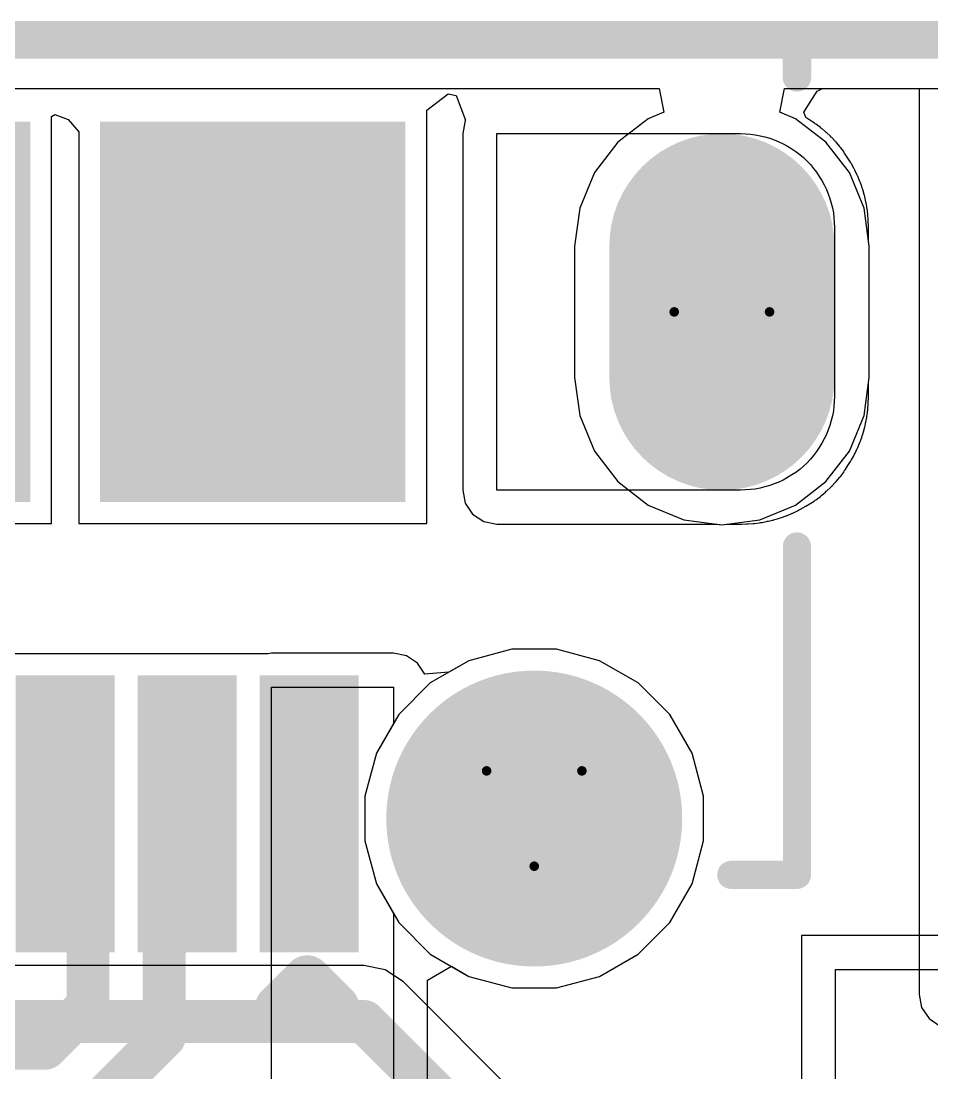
# Model space of a CAD drawing. Header units: inches. Extents: x -3 to 488, y -11 to 93.
# Drawn here: x 66.03 to 70.89, y 35.06 to 40.67 of the extents above; entities that cross this region are included whole.
import ezdxf

# ---------------------------------------------------------------- set-up
doc = ezdxf.new("R2010")
doc.units = ezdxf.units.IN
for name, color, linetype in [('Board Cutout', 216, 'Continuous'), ('Bottom Layer', 5, 'Continuous'), ('Bottom Solder', 6, 'Continuous'), ('Drill Drawing', 1, 'Continuous'), ('Layer 1', 16, 'Continuous'), ('Layer 2', 76, 'Continuous'), ('Mechanical 13', 56, 'Continuous'), ('Multi-Layer', 9, 'Continuous'), ('Pad Holes', 156, 'Continuous'), ('Top Layer', 1, 'Continuous'), ('Top Overlay', 2, 'Continuous'), ('Top Paste', 8, 'Continuous'), ('Top Solder', 216, 'Continuous')]:
    doc.layers.add(name, color=color, linetype=linetype)

msp = doc.modelspace()

# ---------------------------------------------------------------- hatches: boundary and pattern name
at = {"layer": 'Bottom Layer'}
h = msp.add_hatch(color=5, dxfattribs=at)
edge = h.paths.add_edge_path()
edge.add_arc((69.7694, 39.4698), 0.6, 0, 180)
edge.add_line((69.1694, 39.4698), (69.1694, 38.7698))
edge.add_arc((69.7694, 38.7698), 0.6, 180, 360)
edge.add_line((70.3694, 38.7698), (70.3694, 39.4698))
h = msp.add_hatch(color=5, dxfattribs=at)
edge = h.paths.add_edge_path()
edge.add_arc((68.7694, 36.4198), 0.725, 0, 360)
at = {"layer": 'Bottom Solder'}
h = msp.add_hatch(color=6, dxfattribs=at)
edge = h.paths.add_edge_path()
edge.add_arc((68.7694, 36.4198), 0.7885, 0, 360)
at = {"layer": 'Layer 1'}
h = msp.add_hatch(color=16, dxfattribs=at)
edge = h.paths.add_edge_path()
edge.add_arc((69.7694, 39.4698), 0.6, 0, 180)
edge.add_line((69.1694, 39.4698), (69.1694, 38.7698))
edge.add_arc((69.7694, 38.7698), 0.6, 180, 360)
edge.add_line((70.3694, 38.7698), (70.3694, 39.4698))
h = msp.add_hatch(color=16, dxfattribs=at)
edge = h.paths.add_edge_path()
edge.add_arc((68.7694, 36.4198), 0.725, 0, 360)
at = {"layer": 'Layer 2'}
h = msp.add_hatch(color=76, dxfattribs=at)
edge = h.paths.add_edge_path()
edge.add_arc((69.7694, 39.4698), 0.6, 0, 180)
edge.add_line((69.1694, 39.4698), (69.1694, 38.7698))
edge.add_arc((69.7694, 38.7698), 0.6, 180, 360)
edge.add_line((70.3694, 38.7698), (70.3694, 39.4698))
h = msp.add_hatch(color=76, dxfattribs=at)
edge = h.paths.add_edge_path()
edge.add_arc((68.7694, 36.4198), 0.725, 0, 360)
at = {"layer": 'Multi-Layer'}
h = msp.add_hatch(color=9, dxfattribs=at)
edge = h.paths.add_edge_path()
edge.add_arc((69.7694, 39.4698), 0.6, 0, 180)
edge.add_line((69.1694, 39.4698), (69.1694, 38.7698))
edge.add_arc((69.7694, 38.7698), 0.6, 180, 360)
edge.add_line((70.3694, 38.7698), (70.3694, 39.4698))
h = msp.add_hatch(color=9, dxfattribs=at)
edge = h.paths.add_edge_path()
edge.add_arc((68.7694, 36.4198), 0.725, 0, 360)
at = {"layer": 'Pad Holes'}
h = msp.add_hatch(color=7, dxfattribs=at)
edge = h.paths.add_edge_path()
edge.add_arc((69.7694, 39.4698), 0.3, 0, 180)
edge.add_line((69.4694, 39.4698), (69.4694, 38.7698))
edge.add_arc((69.7694, 38.7698), 0.3, 180, 360)
edge.add_line((70.0694, 38.7698), (70.0694, 39.4698))
h = msp.add_hatch(color=7, dxfattribs=at)
edge = h.paths.add_edge_path()
edge.add_arc((68.7694, 36.4198), 0.425, 0, 360)
at = {"layer": 'Top Layer'}
for points in [[(68.0194, 38.1698), (66.5194, 38.1698), (66.5194, 40.0698), (68.0194, 40.0698)], [(66.4694, 35.7698), (66.0694, 35.7698), (66.0694, 37.1198), (66.4694, 37.1198)], [(67.1194, 35.7698), (66.7194, 35.7698), (66.7194, 37.1198), (67.1194, 37.1198)], [(67.7694, 35.7698), (67.3694, 35.7698), (67.3694, 37.1198), (67.7694, 37.1198)]]:
    msp.add_hatch(color=1, dxfattribs=at).paths.add_polyline_path(points)
h = msp.add_hatch(color=1, dxfattribs=at)
edge = h.paths.add_edge_path()
edge.add_arc((69.7694, 39.4698), 0.6, 0, 180)
edge.add_line((69.1694, 39.4698), (69.1694, 38.7698))
edge.add_arc((69.7694, 38.7698), 0.6, 180, 360)
edge.add_line((70.3694, 38.7698), (70.3694, 39.4698))
h = msp.add_hatch(color=1, dxfattribs=at)
edge = h.paths.add_edge_path()
edge.add_arc((68.7694, 36.4198), 0.725, 0, 360)
at = {"layer": 'Top Paste'}
for points in [[(68.0194, 38.1698), (66.5194, 38.1698), (66.5194, 40.0698), (68.0194, 40.0698)], [(66.4694, 35.7698), (66.0694, 35.7698), (66.0694, 37.1198), (66.4694, 37.1198)], [(67.1194, 35.7698), (66.7194, 35.7698), (66.7194, 37.1198), (67.1194, 37.1198)], [(67.7694, 35.7698), (67.3694, 35.7698), (67.3694, 37.1198), (67.7694, 37.1198)]]:
    msp.add_hatch(color=8, dxfattribs=at).paths.add_polyline_path(points)
at = {"layer": 'Top Solder'}
for points in [[(66.0829, 38.1063), (64.4559, 38.1063), (64.4559, 40.1333), (66.0829, 40.1333)], [(68.0829, 38.1063), (66.4559, 38.1063), (66.4559, 40.1333), (68.0829, 40.1333)], [(66.5329, 35.7063), (66.0059, 35.7063), (66.0059, 37.1833), (66.5329, 37.1833)], [(67.1829, 35.7063), (66.6559, 35.7063), (66.6559, 37.1833), (67.1829, 37.1833)], [(67.8329, 35.7063), (67.3059, 35.7063), (67.3059, 37.1833), (67.8329, 37.1833)]]:
    msp.add_hatch(color=216, dxfattribs=at).paths.add_polyline_path(points)
h = msp.add_hatch(color=216, dxfattribs=at)
edge = h.paths.add_edge_path()
edge.add_arc((68.7694, 36.4198), 0.7885, 0, 360)

# ---------------------------------------------------------------- linework, layer by layer
at = {"layer": 'Board Cutout'}
msp.add_lwpolyline([(62.0902, 40.5698, 0.2, 0.2, 0), (79.49, 40.5698, 0.2, 0.2, 0)], format="xyseb", dxfattribs=at)
at = {"layer": 'Bottom Layer'}
for p, q in [((63.1033, 40.3108), (69.4355, 40.3108)), ((69.4355, 40.3108), (69.4607, 40.1838)), ((70.078, 40.1838), (70.1033, 40.3108)), ((70.1033, 40.3108), (70.6933, 40.3108)), ((70.6933, 40.3108), (70.8203, 40.3108)), ((70.8203, 40.3108), (70.8203, 35.4816)), ((69.3771, 40.1492), (69.2146, 40.0245)), ((69.4607, 40.1838), (69.3771, 40.1492)), ((70.1616, 40.1492), (70.078, 40.1838)), ((70.3241, 40.0245), (70.1616, 40.1492)), ((69.2146, 40.0245), (69.09, 39.8621)), ((70.4488, 39.8621), (70.3241, 40.0245)), ((69.09, 39.8621), (69.0116, 39.6728)), ((70.5271, 39.6728), (70.4488, 39.8621)), ((69.0116, 39.6728), (68.9848, 39.4698)), ((70.5539, 39.4698), (70.5271, 39.6728)), ((68.9848, 39.4698), (68.9848, 38.7698)), ((70.5539, 38.7698), (70.5539, 39.4698)), ((68.9848, 38.7698), (69.0116, 38.5668)), ((70.5271, 38.5668), (70.5539, 38.7698)), ((69.0116, 38.5668), (69.09, 38.3775)), ((70.4488, 38.3775), (70.5271, 38.5668)), ((69.09, 38.3775), (69.2146, 38.2151)), ((70.3241, 38.2151), (70.4488, 38.3775)), ((69.2146, 38.2151), (69.3771, 38.0904)), ((70.1616, 38.0904), (70.3241, 38.2151)), ((69.3771, 38.0904), (69.5663, 38.012)), ((69.9724, 38.012), (70.1616, 38.0904)), ((69.5663, 38.012), (69.7694, 37.9853)), ((69.7694, 37.9853), (69.9724, 38.012)), ((68.6505, 37.3226), (68.4209, 37.2611)), ((68.8882, 37.3226), (68.6505, 37.3226)), ((69.1178, 37.2611), (68.8882, 37.3226)), ((68.4209, 37.2611), (68.215, 37.1422)), ((69.3237, 37.1422), (69.1178, 37.2611)), ((68.215, 37.1422), (68.0469, 36.9741)), ((69.4918, 36.9741), (69.3237, 37.1422)), ((68.0469, 36.9741), (67.9281, 36.7683)), ((69.6106, 36.7683), (69.4918, 36.9741)), ((67.9281, 36.7683), (67.8666, 36.5387)), ((69.6722, 36.5387), (69.6106, 36.7683)), ((67.8666, 36.5387), (67.8666, 36.3009)), ((69.6722, 36.3009), (69.6722, 36.5387)), ((67.8666, 36.3009), (67.9281, 36.0713)), ((69.6106, 36.0713), (69.6722, 36.3009)), ((67.9281, 36.0713), (68.0469, 35.8655)), ((69.4918, 35.8655), (69.6106, 36.0713)), ((68.0469, 35.8655), (68.215, 35.6974)), ((69.3237, 35.6974), (69.4918, 35.8655)), ((68.215, 35.6974), (68.4209, 35.5785)), ((69.1178, 35.5785), (69.3237, 35.6974)), ((67.8616, 35.6363), (64.4422, 35.6363)), ((67.9756, 35.6136), (67.8616, 35.6363)), ((68.0722, 35.5491), (67.9756, 35.6136)), ((69.1068, 34.5145), (68.0722, 35.5491)), ((68.4209, 35.5785), (68.6505, 35.517)), ((68.8882, 35.517), (69.1178, 35.5785)), ((68.6505, 35.517), (68.8882, 35.517)), ((70.8203, 35.4816), (70.8341, 35.4123)), ((70.8341, 35.4123), (70.8734, 35.3535)), ((70.8734, 35.3535), (70.9322, 35.3142))]:
    msp.add_line(p, q, dxfattribs=at)
for points in [[(64.1139, 35.3385, 0.2286, 0.2286, 0), (67.8616, 35.3385, 0.2286, 0.2286, 0)], [(67.8616, 35.3385, 0.2286, 0.2286, 0), (68.9834, 34.2167, 0.2286, 0.2286, 0)]]:
    msp.add_lwpolyline(points, format="xyseb", dxfattribs=at)
msp.add_lwpolyline([(67.8045, 35.3385, 0.1143, 0.1143, 1), (67.9188, 35.3385, 0.1143, 0.1143, 1)], format="xyseb", close=True, dxfattribs=at)
msp.add_lwpolyline([(67.8045, 35.3385, 0.1143, 0.1143, 1), (67.9188, 35.3385, 0.1143, 0.1143, 1)], format="xyseb", close=True, dxfattribs=at)
at = {"layer": 'Drill Drawing'}
for points in [[(70.0234, 39.1198, 0.0508, 0.0508, 1), (69.5154, 39.1198, 0.0508, 0.0508, 1)], [(69.5027, 39.1198, 0.0254, 0.0254, 1), (69.5281, 39.1198, 0.0254, 0.0254, 1)], [(70.0107, 39.1198, 0.0254, 0.0254, 1), (70.0361, 39.1198, 0.0254, 0.0254, 1)], [(68.5027, 36.6738, 0.0254, 0.0254, 1), (68.5281, 36.6738, 0.0254, 0.0254, 1)], [(68.5027, 36.6738, 0.0254, 0.0254, 1), (68.5281, 36.6738, 0.0254, 0.0254, 1)], [(69.0107, 36.6738, 0.0254, 0.0254, 1), (69.0361, 36.6738, 0.0254, 0.0254, 1)], [(69.0107, 36.6738, 0.0254, 0.0254, 1), (69.0361, 36.6738, 0.0254, 0.0254, 1)], [(68.7567, 36.1658, 0.0254, 0.0254, 1), (68.7821, 36.1658, 0.0254, 0.0254, 1)], [(68.7567, 36.1658, 0.0254, 0.0254, 1), (68.7821, 36.1658, 0.0254, 0.0254, 1)]]:
    msp.add_lwpolyline(points, format="xyseb", close=True, dxfattribs=at)
for points in [[(68.5154, 36.6738, 0.0508, 0.0508, 0), (69.0234, 36.6738, 0.0508, 0.0508, 0)], [(68.5154, 36.6738, 0.0508, 0.0508, 0), (68.7694, 36.1658, 0.0508, 0.0508, 0)], [(68.7694, 36.1658, 0.0508, 0.0508, 0), (69.0234, 36.6738, 0.0508, 0.0508, 0)]]:
    msp.add_lwpolyline(points, format="xyseb", dxfattribs=at)
at = {"layer": 'Layer 1'}
for p, q in [((63.1033, 40.3108), (69.4355, 40.3108)), ((69.4355, 40.3108), (69.4607, 40.1838)), ((70.078, 40.1838), (70.1033, 40.3108)), ((70.1033, 40.3108), (79.3827, 40.3108)), ((69.3771, 40.1492), (69.2146, 40.0245)), ((69.4607, 40.1838), (69.3771, 40.1492)), ((70.1616, 40.1492), (70.078, 40.1838)), ((70.3241, 40.0245), (70.1616, 40.1492)), ((69.2146, 40.0245), (69.09, 39.8621)), ((70.4488, 39.8621), (70.3241, 40.0245)), ((69.09, 39.8621), (69.0116, 39.6728)), ((70.5271, 39.6728), (70.4488, 39.8621)), ((69.0116, 39.6728), (68.9848, 39.4698)), ((70.5539, 39.4698), (70.5271, 39.6728)), ((68.9848, 39.4698), (68.9848, 38.7698)), ((70.5539, 38.7698), (70.5539, 39.4698)), ((68.9848, 38.7698), (69.0116, 38.5668)), ((70.5271, 38.5668), (70.5539, 38.7698)), ((69.0116, 38.5668), (69.09, 38.3775)), ((70.4488, 38.3775), (70.5271, 38.5668)), ((69.09, 38.3775), (69.2146, 38.2151)), ((70.3241, 38.2151), (70.4488, 38.3775)), ((69.2146, 38.2151), (69.3771, 38.0904)), ((70.1616, 38.0904), (70.3241, 38.2151)), ((69.3771, 38.0904), (69.5663, 38.012)), ((69.9724, 38.012), (70.1616, 38.0904)), ((69.5663, 38.012), (69.7694, 37.9853)), ((69.7694, 37.9853), (69.9724, 38.012)), ((68.6505, 37.3226), (68.4209, 37.2611)), ((68.8882, 37.3226), (68.6505, 37.3226)), ((69.1178, 37.2611), (68.8882, 37.3226)), ((68.4209, 37.2611), (68.215, 37.1422)), ((69.3237, 37.1422), (69.1178, 37.2611)), ((68.215, 37.1422), (68.0469, 36.9741)), ((69.4918, 36.9741), (69.3237, 37.1422)), ((68.0469, 36.9741), (67.9281, 36.7683)), ((69.6106, 36.7683), (69.4918, 36.9741)), ((67.9281, 36.7683), (67.8666, 36.5387)), ((69.6722, 36.5387), (69.6106, 36.7683)), ((67.8666, 36.5387), (67.8666, 36.3009)), ((69.6722, 36.3009), (69.6722, 36.5387)), ((67.8666, 36.3009), (67.9281, 36.0713)), ((69.6106, 36.0713), (69.6722, 36.3009)), ((67.9281, 36.0713), (68.0469, 35.8655)), ((69.4918, 35.8655), (69.6106, 36.0713)), ((68.0469, 35.8655), (68.215, 35.6974)), ((69.3237, 35.6974), (69.4918, 35.8655)), ((68.215, 35.6974), (68.4209, 35.5785)), ((69.1178, 35.5785), (69.3237, 35.6974)), ((68.4209, 35.5785), (68.6505, 35.517)), ((68.8882, 35.517), (69.1178, 35.5785)), ((68.6505, 35.517), (68.8882, 35.517))]:
    msp.add_line(p, q, dxfattribs=at)
at = {"layer": 'Layer 2'}
for p, q in [((63.1033, 40.3108), (69.4355, 40.3108)), ((69.4355, 40.3108), (69.4607, 40.1838)), ((70.078, 40.1838), (70.1033, 40.3108)), ((70.1033, 40.3108), (79.3827, 40.3108)), ((69.3771, 40.1492), (69.2146, 40.0245)), ((69.4607, 40.1838), (69.3771, 40.1492)), ((70.1616, 40.1492), (70.078, 40.1838)), ((70.3241, 40.0245), (70.1616, 40.1492)), ((69.2146, 40.0245), (69.09, 39.8621)), ((70.4488, 39.8621), (70.3241, 40.0245)), ((69.09, 39.8621), (69.0116, 39.6728)), ((70.5271, 39.6728), (70.4488, 39.8621)), ((69.0116, 39.6728), (68.9848, 39.4698)), ((70.5539, 39.4698), (70.5271, 39.6728)), ((68.9848, 39.4698), (68.9848, 38.7698)), ((70.5539, 38.7698), (70.5539, 39.4698)), ((68.9848, 38.7698), (69.0116, 38.5668)), ((70.5271, 38.5668), (70.5539, 38.7698)), ((69.0116, 38.5668), (69.09, 38.3775)), ((70.4488, 38.3775), (70.5271, 38.5668)), ((69.09, 38.3775), (69.2146, 38.2151)), ((70.3241, 38.2151), (70.4488, 38.3775)), ((69.2146, 38.2151), (69.3771, 38.0904)), ((70.1616, 38.0904), (70.3241, 38.2151)), ((69.3771, 38.0904), (69.5663, 38.012)), ((69.9724, 38.012), (70.1616, 38.0904)), ((69.5663, 38.012), (69.7694, 37.9853)), ((69.7694, 37.9853), (69.9724, 38.012)), ((68.6505, 37.3226), (68.4209, 37.2611)), ((68.8882, 37.3226), (68.6505, 37.3226)), ((69.1178, 37.2611), (68.8882, 37.3226)), ((68.4209, 37.2611), (68.215, 37.1422)), ((69.3237, 37.1422), (69.1178, 37.2611)), ((68.215, 37.1422), (68.0469, 36.9741)), ((69.4918, 36.9741), (69.3237, 37.1422)), ((68.0469, 36.9741), (67.9281, 36.7683)), ((69.6106, 36.7683), (69.4918, 36.9741)), ((67.9281, 36.7683), (67.8666, 36.5387)), ((69.6722, 36.5387), (69.6106, 36.7683)), ((67.8666, 36.5387), (67.8666, 36.3009)), ((69.6722, 36.3009), (69.6722, 36.5387)), ((67.8666, 36.3009), (67.9281, 36.0713)), ((69.6106, 36.0713), (69.6722, 36.3009)), ((67.9281, 36.0713), (68.0469, 35.8655)), ((69.4918, 35.8655), (69.6106, 36.0713)), ((68.0469, 35.8655), (68.215, 35.6974)), ((69.3237, 35.6974), (69.4918, 35.8655)), ((71.0276, 35.7964), (70.1936, 35.7964)), ((70.1936, 35.7964), (70.1936, 29.9551)), ((68.215, 35.6974), (68.4209, 35.5785)), ((69.1178, 35.5785), (69.3237, 35.6974)), ((70.3749, 30.071), (70.3749, 35.6151)), ((70.3749, 35.6151), (71.0276, 35.6151)), ((68.4209, 35.5785), (68.6505, 35.517)), ((68.8882, 35.517), (69.1178, 35.5785)), ((68.6505, 35.517), (68.8882, 35.517))]:
    msp.add_line(p, q, dxfattribs=at)
at = {"layer": 'Mechanical 13'}
msp.add_lwpolyline([(55.2694, 40.5698, 0.13, 0.13, 0), (70.0194, 40.5698, 0.13, 0.13, 0)], format="xyseb", dxfattribs=at)
msp.add_lwpolyline([(69.9869, 40.5698, 0.065, 0.065, 1), (70.0519, 40.5698, 0.065, 0.065, 1)], format="xyseb", close=True, dxfattribs=at)
at = {"layer": 'Top Layer'}
for p, q in [((70.2769, 40.2962), (70.3048, 40.3108)), ((70.3048, 40.3108), (79.3827, 40.3108)), ((68.1972, 40.1951), (68.3101, 40.2816)), ((68.3101, 40.2816), (68.3537, 40.2728)), ((68.3537, 40.2728), (68.4036, 40.1418)), ((70.207, 40.1838), (70.2769, 40.2962)), ((68.1972, 37.992), (68.1972, 40.1951)), ((66.1972, 40.1615), (66.2146, 40.1725)), ((66.1972, 37.992), (66.1972, 40.1615)), ((66.2146, 40.1725), (66.2856, 40.1455)), ((66.2856, 40.1455), (66.3416, 40.0799)), ((68.4019, 40.1392), (68.3881, 40.0698)), ((68.4036, 40.1418), (68.4019, 40.1392)), ((70.2167, 40.1557), (70.207, 40.1838)), ((70.2387, 40.1417), (70.2167, 40.1557)), ((70.2607, 40.1277), (70.2387, 40.1417)), ((70.2663, 40.1224), (70.2607, 40.1277)), ((70.2732, 40.119), (70.2663, 40.1224)), ((70.2942, 40.103), (70.2732, 40.119)), ((70.2975, 40.0993), (70.2942, 40.103)), ((70.3018, 40.0969), (70.2975, 40.0993)), ((70.3218, 40.0799), (70.3018, 40.0969)), ((66.3416, 40.0799), (66.3416, 37.992)), ((68.3881, 40.0698), (68.3881, 38.1698)), ((68.5694, 38.1698), (68.5694, 40.0698)), ((68.5694, 40.0698), (69.8694, 40.0698)), ((69.8694, 40.0698), (69.8954, 40.0688)), ((69.8954, 40.0688), (69.9214, 40.0668)), ((69.9214, 40.0668), (69.9474, 40.0638)), ((69.9474, 40.0638), (69.9734, 40.0588)), ((69.9734, 40.0588), (69.9984, 40.0528)), ((69.9984, 40.0528), (70.0244, 40.0458)), ((70.0244, 40.0458), (70.0484, 40.0368)), ((70.0484, 40.0368), (70.0724, 40.0268)), ((70.0724, 40.0268), (70.0964, 40.0158)), ((70.3248, 40.076), (70.3218, 40.0799)), ((70.329, 40.0734), (70.3248, 40.076)), ((70.348, 40.0554), (70.329, 40.0734)), ((70.3509, 40.0514), (70.348, 40.0554)), ((70.355, 40.0485), (70.3509, 40.0514)), ((70.373, 40.0295), (70.355, 40.0485)), ((70.3756, 40.0253), (70.373, 40.0295)), ((70.0964, 40.0158), (70.1194, 40.0028)), ((70.1194, 40.0028), (70.1414, 39.9888)), ((70.1414, 39.9888), (70.1634, 39.9748)), ((70.1634, 39.9748), (70.1844, 39.9588)), ((70.3795, 40.0222), (70.3756, 40.0253)), ((70.3965, 40.0022), (70.3795, 40.0222)), ((70.3989, 39.9979), (70.3965, 40.0022)), ((70.4025, 39.9947), (70.3989, 39.9979)), ((70.4185, 39.9737), (70.4025, 39.9947)), ((70.4219, 39.9667), (70.4185, 39.9737)), ((70.1844, 39.9588), (70.2044, 39.9418)), ((70.2044, 39.9418), (70.2234, 39.9238)), ((70.2234, 39.9238), (70.2414, 39.9048)), ((70.4273, 39.9611), (70.4219, 39.9667)), ((70.4553, 39.9171), (70.4273, 39.9611)), ((70.457, 39.9126), (70.4553, 39.9171)), ((70.2414, 39.9048), (70.2584, 39.8848)), ((70.2584, 39.8848), (70.2744, 39.8638)), ((70.2744, 39.8638), (70.2884, 39.8418)), ((70.4602, 39.909), (70.457, 39.9126)), ((70.4732, 39.886), (70.4602, 39.909)), ((70.4756, 39.8786), (70.4732, 39.886)), ((70.4801, 39.8723), (70.4756, 39.8786)), ((70.4911, 39.8483), (70.4801, 39.8723)), ((70.2884, 39.8418), (70.3024, 39.8198)), ((70.3024, 39.8198), (70.3154, 39.7968)), ((70.4919, 39.8452), (70.4911, 39.8483)), ((70.4937, 39.8425), (70.4919, 39.8452)), ((70.5037, 39.8185), (70.4937, 39.8425)), ((70.5043, 39.8153), (70.5037, 39.8185)), ((70.5061, 39.8124), (70.5043, 39.8153)), ((70.5151, 39.7884), (70.5061, 39.8124)), ((70.3154, 39.7968), (70.3264, 39.7728)), ((70.3264, 39.7728), (70.3364, 39.7488)), ((70.3364, 39.7488), (70.3454, 39.7248)), ((70.5165, 39.7798), (70.5151, 39.7884)), ((70.5204, 39.7719), (70.5165, 39.7798)), ((70.5274, 39.7459), (70.5204, 39.7719)), ((70.5276, 39.7434), (70.5274, 39.7459)), ((70.3454, 39.7248), (70.3524, 39.6988)), ((70.3524, 39.6988), (70.3584, 39.6738)), ((70.5286, 39.7411), (70.5276, 39.7434)), ((70.5346, 39.7161), (70.5286, 39.7411)), ((70.5348, 39.7119), (70.5346, 39.7161)), ((70.5364, 39.708), (70.5348, 39.7119)), ((70.5414, 39.682), (70.5364, 39.708)), ((70.3584, 39.6738), (70.3634, 39.6478)), ((70.3634, 39.6478), (70.3664, 39.6218)), ((70.5413, 39.6751), (70.5414, 39.682)), ((70.5434, 39.6686), (70.5413, 39.6751)), ((70.5464, 39.6426), (70.5434, 39.6686)), ((70.5462, 39.6391), (70.5464, 39.6426)), ((70.5471, 39.6357), (70.5462, 39.6391)), ((70.5491, 39.6097), (70.5471, 39.6357)), ((70.3664, 39.6218), (70.3684, 39.5958)), ((70.3684, 39.5958), (70.3694, 39.5698)), ((70.5487, 39.6062), (70.5491, 39.6097)), ((70.5495, 39.6028), (70.5487, 39.6062)), ((70.5505, 39.5768), (70.5495, 39.6028)), ((70.3694, 39.5698), (70.3694, 38.6698)), ((70.5499, 39.5733), (70.5505, 39.5768)), ((70.5506, 39.5698), (70.5499, 39.5733)), ((70.5506, 39.4943), (70.5506, 39.5698)), ((70.5539, 39.4698), (70.5506, 39.4943)), ((70.5539, 38.7698), (70.5539, 39.4698)), ((70.5506, 38.7453), (70.5539, 38.7698)), ((70.5506, 38.6698), (70.5506, 38.7453)), ((70.3684, 38.6438), (70.3664, 38.6178)), ((70.3694, 38.6698), (70.3684, 38.6438)), ((70.5471, 38.6039), (70.5491, 38.6299)), ((70.5487, 38.6334), (70.5495, 38.6368)), ((70.5491, 38.6299), (70.5487, 38.6334)), ((70.5495, 38.6368), (70.5505, 38.6628)), ((70.5499, 38.6663), (70.5506, 38.6698)), ((70.5505, 38.6628), (70.5499, 38.6663)), ((70.3634, 38.5918), (70.3584, 38.5658)), ((70.3664, 38.6178), (70.3634, 38.5918)), ((70.5413, 38.5645), (70.5434, 38.571)), ((70.5434, 38.571), (70.5464, 38.597)), ((70.5462, 38.6005), (70.5471, 38.6039)), ((70.5464, 38.597), (70.5462, 38.6005)), ((70.3454, 38.5148), (70.3364, 38.4908)), ((70.3524, 38.5408), (70.3454, 38.5148)), ((70.3584, 38.5658), (70.3524, 38.5408)), ((70.5286, 38.4985), (70.5346, 38.5235)), ((70.5346, 38.5235), (70.5348, 38.5277)), ((70.5348, 38.5277), (70.5364, 38.5316)), ((70.5364, 38.5316), (70.5414, 38.5576)), ((70.5414, 38.5576), (70.5413, 38.5645)), ((70.3264, 38.4668), (70.3154, 38.4428)), ((70.3364, 38.4908), (70.3264, 38.4668)), ((70.5151, 38.4512), (70.5165, 38.4598)), ((70.5165, 38.4598), (70.5204, 38.4677)), ((70.5204, 38.4677), (70.5274, 38.4937)), ((70.5274, 38.4937), (70.5276, 38.4962)), ((70.5276, 38.4962), (70.5286, 38.4985)), ((70.3024, 38.4198), (70.2884, 38.3978)), ((70.3154, 38.4428), (70.3024, 38.4198)), ((70.4937, 38.3971), (70.5037, 38.4211)), ((70.5037, 38.4211), (70.5043, 38.4243)), ((70.5043, 38.4243), (70.5061, 38.4272)), ((70.5061, 38.4272), (70.5151, 38.4512)), ((70.2584, 38.3548), (70.2414, 38.3348)), ((70.2744, 38.3758), (70.2584, 38.3548)), ((70.2884, 38.3978), (70.2744, 38.3758)), ((70.4602, 38.3306), (70.4732, 38.3536)), ((70.4732, 38.3536), (70.4756, 38.361)), ((70.4756, 38.361), (70.4801, 38.3673)), ((70.4801, 38.3673), (70.4911, 38.3913)), ((70.4911, 38.3913), (70.4919, 38.3944)), ((70.4919, 38.3944), (70.4937, 38.3971)), ((70.2044, 38.2978), (70.1844, 38.2808)), ((70.2234, 38.3158), (70.2044, 38.2978)), ((70.2414, 38.3348), (70.2234, 38.3158)), ((70.4273, 38.2785), (70.4413, 38.3005)), ((70.4413, 38.3005), (70.4553, 38.3225)), ((70.4553, 38.3225), (70.457, 38.327)), ((70.457, 38.327), (70.4602, 38.3306)), ((70.1194, 38.2368), (70.0964, 38.2238)), ((70.1414, 38.2508), (70.1194, 38.2368)), ((70.1634, 38.2648), (70.1414, 38.2508)), ((70.1844, 38.2808), (70.1634, 38.2648)), ((70.3795, 38.2174), (70.3965, 38.2374)), ((70.3965, 38.2374), (70.3989, 38.2417)), ((70.3989, 38.2417), (70.4025, 38.2449)), ((70.4025, 38.2449), (70.4185, 38.2659)), ((70.4185, 38.2659), (70.4219, 38.2729)), ((70.4219, 38.2729), (70.4273, 38.2785)), ((69.9474, 38.1758), (69.9214, 38.1728)), ((69.9734, 38.1808), (69.9474, 38.1758)), ((69.9984, 38.1868), (69.9734, 38.1808)), ((70.0244, 38.1938), (69.9984, 38.1868)), ((70.0484, 38.2028), (70.0244, 38.1938)), ((70.0724, 38.2128), (70.0484, 38.2028)), ((70.0964, 38.2238), (70.0724, 38.2128)), ((70.329, 38.1662), (70.348, 38.1842)), ((70.348, 38.1842), (70.3509, 38.1883)), ((70.3509, 38.1883), (70.355, 38.1911)), ((70.355, 38.1911), (70.373, 38.2101)), ((70.373, 38.2101), (70.3756, 38.2143)), ((70.3756, 38.2143), (70.3795, 38.2174)), ((68.3881, 38.1698), (68.4019, 38.1004)), ((69.8694, 38.1698), (68.5694, 38.1698)), ((69.8954, 38.1708), (69.8694, 38.1698)), ((69.9214, 38.1728), (69.8954, 38.1708)), ((70.2663, 38.1172), (70.2732, 38.1206)), ((70.2732, 38.1206), (70.2942, 38.1366)), ((70.2942, 38.1366), (70.2975, 38.1403)), ((70.2975, 38.1403), (70.3018, 38.1427)), ((70.3018, 38.1427), (70.3218, 38.1597)), ((70.3218, 38.1597), (70.3248, 38.1636)), ((70.3248, 38.1636), (70.329, 38.1662)), ((68.4019, 38.1004), (68.4412, 38.0416)), ((70.1719, 38.059), (70.1782, 38.0636)), ((70.1782, 38.0636), (70.1856, 38.066)), ((70.1856, 38.066), (70.2086, 38.079)), ((70.2086, 38.079), (70.2122, 38.0821)), ((70.2122, 38.0821), (70.2167, 38.0839)), ((70.2167, 38.0839), (70.2607, 38.1119)), ((70.2607, 38.1119), (70.2663, 38.1172)), ((68.4412, 38.0416), (68.5, 38.0023)), ((70.0157, 38.0045), (70.0407, 38.0105)), ((70.0407, 38.0105), (70.043, 38.0116)), ((70.043, 38.0116), (70.0455, 38.0118)), ((70.0455, 38.0118), (70.0715, 38.0188)), ((70.0715, 38.0188), (70.0794, 38.0226)), ((70.0794, 38.0226), (70.088, 38.0241)), ((70.088, 38.0241), (70.112, 38.0331)), ((70.112, 38.0331), (70.1148, 38.0348)), ((70.1148, 38.0348), (70.1181, 38.0355)), ((70.1181, 38.0355), (70.1421, 38.0455)), ((70.1421, 38.0455), (70.1448, 38.0473)), ((70.1448, 38.0473), (70.1479, 38.048)), ((70.1479, 38.048), (70.1719, 38.059)), ((64.3416, 37.992), (66.1972, 37.992)), ((66.3416, 37.992), (68.1972, 37.992)), ((68.5, 38.0023), (68.5694, 37.9885)), ((68.5694, 37.9885), (69.7449, 37.9885)), ((69.7449, 37.9885), (69.7694, 37.9853)), ((69.7694, 37.9853), (69.7939, 37.9885)), ((69.7939, 37.9885), (69.8694, 37.9885)), ((69.8694, 37.9885), (69.8728, 37.9892)), ((69.8728, 37.9892), (69.8763, 37.9887)), ((69.8763, 37.9887), (69.9023, 37.9897)), ((69.9023, 37.9897), (69.9058, 37.9905)), ((69.9058, 37.9905), (69.9093, 37.9901)), ((69.9093, 37.9901), (69.9353, 37.992)), ((69.9353, 37.992), (69.9386, 37.993)), ((69.9386, 37.993), (69.9421, 37.9927)), ((69.9421, 37.9927), (69.9681, 37.9957)), ((69.9681, 37.9957), (69.9747, 37.9978)), ((69.9747, 37.9978), (69.9816, 37.9978)), ((69.9816, 37.9978), (70.0076, 38.0028)), ((70.0076, 38.0028), (70.0115, 38.0044)), ((70.0115, 38.0044), (70.0157, 38.0045)), ((67.3518, 37.2976), (65.2416, 37.2976)), ((67.3694, 37.3011), (67.3518, 37.2976)), ((68.0194, 37.3011), (67.3694, 37.3011)), ((68.0887, 37.2873), (68.0194, 37.3011)), ((68.1475, 37.248), (68.0887, 37.2873)), ((68.6505, 37.3226), (68.4209, 37.2611)), ((68.8882, 37.3226), (68.6505, 37.3226)), ((69.1178, 37.2611), (68.8882, 37.3226)), ((68.1868, 37.1892), (68.1475, 37.248)), ((68.4209, 37.2611), (68.3143, 37.1995)), ((69.3237, 37.1422), (69.1178, 37.2611)), ((68.3143, 37.1995), (68.1868, 37.1892)), ((67.3694, 34.8513), (67.3694, 37.1198)), ((67.3694, 37.1198), (68.0194, 37.1198)), ((68.0194, 37.1198), (68.0194, 36.9264)), ((69.4918, 36.9741), (69.3237, 37.1422)), ((69.6106, 36.7683), (69.4918, 36.9741)), ((68.0194, 36.9264), (67.9281, 36.7683)), ((67.9281, 36.7683), (67.8666, 36.5387)), ((69.6722, 36.5387), (69.6106, 36.7683)), ((67.8666, 36.5387), (67.8666, 36.3009)), ((69.6722, 36.3009), (69.6722, 36.5387)), ((67.8666, 36.3009), (67.9281, 36.0713)), ((69.6106, 36.0713), (69.6722, 36.3009)), ((67.9281, 36.0713), (68.0194, 35.9132)), ((69.4918, 35.8655), (69.6106, 36.0713)), ((68.0194, 35.9132), (68.0194, 34.2877)), ((69.3237, 35.6974), (69.4918, 35.8655)), ((69.1178, 35.5785), (69.3237, 35.6974)), ((68.2006, 35.559), (68.3276, 35.6324)), ((68.3276, 35.6324), (68.4209, 35.5785)), ((68.2006, 34.2877), (68.2006, 35.559)), ((68.4209, 35.5785), (68.6505, 35.517)), ((68.8882, 35.517), (69.1178, 35.5785)), ((68.6505, 35.517), (68.8882, 35.517))]:
    msp.add_line(p, q, dxfattribs=at)
for points in [[(66.2694, 35.9698, 0.2286, 0.2286, 0), (66.2694, 36.4448, 0.2286, 0.2286, 0)], [(66.9194, 35.9698, 0.2286, 0.2286, 0), (66.9194, 36.4448, 0.2286, 0.2286, 0)], [(66.2694, 35.9698, 0.2286, 0.2286, 0), (66.3551, 35.8841, 0.2286, 0.2286, 0)], [(66.8337, 35.8841, 0.2286, 0.2286, 0), (66.9194, 35.9698, 0.2286, 0.2286, 0)], [(66.3551, 35.7863, 0.2286, 0.2286, 0), (66.3551, 35.8841, 0.2286, 0.2286, 0)], [(66.8337, 35.7863, 0.2286, 0.2286, 0), (66.8337, 35.8841, 0.2286, 0.2286, 0)], [(66.3551, 35.7863, 0.2286, 0.2286, 0), (66.3912, 35.7502, 0.2286, 0.2286, 0)], [(66.7976, 35.7502, 0.2286, 0.2286, 0), (66.8337, 35.7863, 0.2286, 0.2286, 0)], [(66.3912, 35.4237, 0.2286, 0.2286, 0), (66.3912, 35.7502, 0.2286, 0.2286, 0)], [(66.7976, 35.2554, 0.2286, 0.2286, 0), (66.7976, 35.7502, 0.2286, 0.2286, 0)], [(66.1634, 35.196, 0.2286, 0.2286, 0), (66.3912, 35.4237, 0.2286, 0.2286, 0)], [(66.3318, 34.7896, 0.2286, 0.2286, 0), (66.7976, 35.2554, 0.2286, 0.2286, 0)], [(64.023, 35.196, 0.2286, 0.2286, 0), (66.1634, 35.196, 0.2286, 0.2286, 0)]]:
    msp.add_lwpolyline(points, format="xyseb", dxfattribs=at)
for points in [[(66.2122, 36.4448, 0.1143, 0.1143, 1), (66.3265, 36.4448, 0.1143, 0.1143, 1)], [(66.8622, 36.4448, 0.1143, 0.1143, 1), (66.9765, 36.4448, 0.1143, 0.1143, 1)], [(66.2122, 35.9698, 0.1143, 0.1143, 1), (66.3265, 35.9698, 0.1143, 0.1143, 1)], [(66.2122, 35.9698, 0.1143, 0.1143, 1), (66.3265, 35.9698, 0.1143, 0.1143, 1)], [(66.8622, 35.9698, 0.1143, 0.1143, 1), (66.9765, 35.9698, 0.1143, 0.1143, 1)], [(66.8622, 35.9698, 0.1143, 0.1143, 1), (66.9765, 35.9698, 0.1143, 0.1143, 1)], [(66.2979, 35.8841, 0.1143, 0.1143, 1), (66.4122, 35.8841, 0.1143, 0.1143, 1)], [(66.2979, 35.8841, 0.1143, 0.1143, 1), (66.4122, 35.8841, 0.1143, 0.1143, 1)], [(66.7765, 35.8841, 0.1143, 0.1143, 1), (66.8908, 35.8841, 0.1143, 0.1143, 1)], [(66.7765, 35.8841, 0.1143, 0.1143, 1), (66.8908, 35.8841, 0.1143, 0.1143, 1)], [(66.2979, 35.7863, 0.1143, 0.1143, 1), (66.4122, 35.7863, 0.1143, 0.1143, 1)], [(66.2979, 35.7863, 0.1143, 0.1143, 1), (66.4122, 35.7863, 0.1143, 0.1143, 1)], [(66.7765, 35.7863, 0.1143, 0.1143, 1), (66.8908, 35.7863, 0.1143, 0.1143, 1)], [(66.7765, 35.7863, 0.1143, 0.1143, 1), (66.8908, 35.7863, 0.1143, 0.1143, 1)], [(66.334, 35.7502, 0.1143, 0.1143, 1), (66.4483, 35.7502, 0.1143, 0.1143, 1)], [(66.334, 35.7502, 0.1143, 0.1143, 1), (66.4483, 35.7502, 0.1143, 0.1143, 1)], [(66.7404, 35.7502, 0.1143, 0.1143, 1), (66.8547, 35.7502, 0.1143, 0.1143, 1)], [(66.7404, 35.7502, 0.1143, 0.1143, 1), (66.8547, 35.7502, 0.1143, 0.1143, 1)], [(66.334, 35.4237, 0.1143, 0.1143, 1), (66.4483, 35.4237, 0.1143, 0.1143, 1)], [(66.334, 35.4237, 0.1143, 0.1143, 1), (66.4483, 35.4237, 0.1143, 0.1143, 1)], [(66.7404, 35.2554, 0.1143, 0.1143, 1), (66.8547, 35.2554, 0.1143, 0.1143, 1)], [(66.7404, 35.2554, 0.1143, 0.1143, 1), (66.8547, 35.2554, 0.1143, 0.1143, 1)], [(66.1063, 35.196, 0.1143, 0.1143, 1), (66.2206, 35.196, 0.1143, 0.1143, 1)], [(66.1063, 35.196, 0.1143, 0.1143, 1), (66.2206, 35.196, 0.1143, 0.1143, 1)]]:
    msp.add_lwpolyline(points, format="xyseb", close=True, dxfattribs=at)
at = {"layer": 'Top Overlay'}
for points in [[(70.1694, 40.3698, 0.1524, 0.1524, 0), (70.1694, 40.5698, 0.1524, 0.1524, 0)], [(62.3694, 40.5698, 0.127, 0.127, 0), (70.1694, 40.5698, 0.127, 0.127, 0)], [(70.1694, 36.1198, 0.15, 0.15, 0), (70.1694, 37.8698, 0.15, 0.15, 0)], [(69.8194, 36.1198, 0.15, 0.15, 0), (70.1694, 36.1198, 0.15, 0.15, 0)], [(67.4072, 35.4114, 0.254, 0.254, 0), (67.5596, 35.5638, 0.254, 0.254, 0)], [(67.5596, 35.5638, 0.254, 0.254, 0), (67.712, 35.4114, 0.254, 0.254, 0)], [(67.4072, 35.4114, 0.254, 0.254, 0), (67.712, 35.4114, 0.254, 0.254, 0)]]:
    msp.add_lwpolyline(points, format="xyseb", dxfattribs=at)
for points in [[(70.1313, 40.5698, 0.0762, 0.0762, 1), (70.2075, 40.5698, 0.0762, 0.0762, 1)], [(70.1376, 40.5698, 0.0635, 0.0635, 1), (70.2011, 40.5698, 0.0635, 0.0635, 1)], [(70.1313, 40.3698, 0.0762, 0.0762, 1), (70.2075, 40.3698, 0.0762, 0.0762, 1)], [(70.1319, 37.8698, 0.075, 0.075, 1), (70.2069, 37.8698, 0.075, 0.075, 1)], [(69.7819, 36.1198, 0.075, 0.075, 1), (69.8569, 36.1198, 0.075, 0.075, 1)], [(70.1319, 36.1198, 0.075, 0.075, 1), (70.2069, 36.1198, 0.075, 0.075, 1)], [(70.1319, 36.1198, 0.075, 0.075, 1), (70.2069, 36.1198, 0.075, 0.075, 1)], [(67.4961, 35.5638, 0.127, 0.127, 1), (67.6231, 35.5638, 0.127, 0.127, 1)], [(67.4961, 35.5638, 0.127, 0.127, 1), (67.6231, 35.5638, 0.127, 0.127, 1)], [(67.3437, 35.4114, 0.127, 0.127, 1), (67.4707, 35.4114, 0.127, 0.127, 1)], [(67.3437, 35.4114, 0.127, 0.127, 1), (67.4707, 35.4114, 0.127, 0.127, 1)], [(67.6485, 35.4114, 0.127, 0.127, 1), (67.7755, 35.4114, 0.127, 0.127, 1)], [(67.6485, 35.4114, 0.127, 0.127, 1), (67.7755, 35.4114, 0.127, 0.127, 1)]]:
    msp.add_lwpolyline(points, format="xyseb", close=True, dxfattribs=at)

doc.saveas('drawing.dxf')
